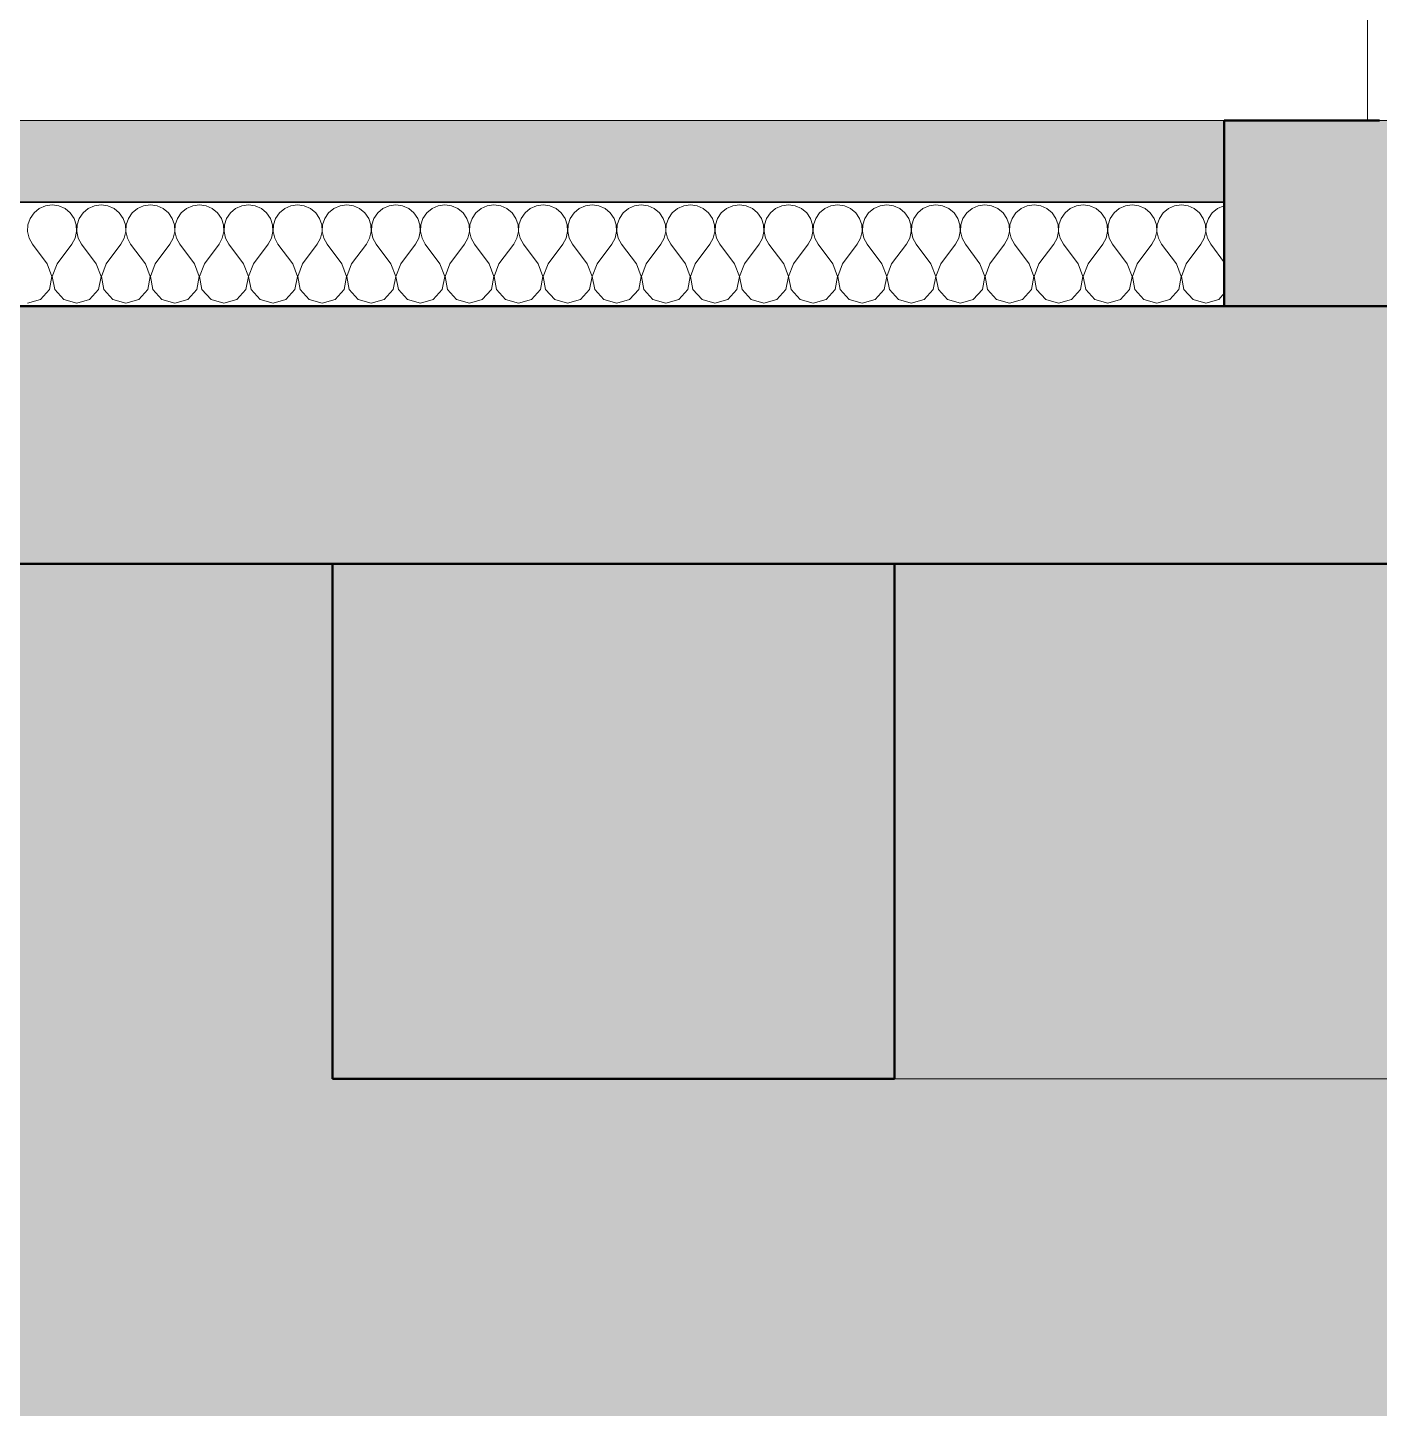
# Model space of a CAD drawing. Header units: millimetres. Extents: x -48147 to 1436659, y -488302 to 18123.
# Drawn here: x 1429179 to 1430490, y -484282 to -482943 of the extents above; entities that cross this region are included whole.
import ezdxf

# ---------------------------------------------------------------- set-up
doc = ezdxf.new("R2010")
doc.units = ezdxf.units.MM
doc.header["$MEASUREMENT"] = 0
doc.linetypes.add('Dashed', pattern=[2822.222233, 1411.111116, -1411.111116])
doc.linetypes.add('Wipeout_Contour', pattern=[1000, 0, -1000])
for name, color, linetype, lineweight, true_color in [('0_Pen_No__105', 7, 'Continuous', 15, 0xa6a6a6), ('A-230-M_FLOOR.IFC Import_Pen_No__104', 7, 'Continuous', 15, 0xa6a6a6), ('A-230-M_FLOOR.IFC Import_Pen_No__109', 7, 'Continuous', 15, 0xa6a6a6), ('A-230-M_FLOOR.IFC Import_Pen_No__24', 7, 'Continuous', 50, 0x2a2a2a), ('A-230-M_FLOOR.IFC Import_Pen_No__29', 7, 'Continuous', 50, 0x2a2a2a), ('HATCHING_Pen_No__145', 7, 'Continuous', 0, 0xa6a6a6), ('New_A-20-M_Floor_Slab_Pen_No__107', 7, 'Continuous', 15, 0xa6a6a6), ('New_A-20-M_Floor_Slab_Pen_No__109', 7, 'Continuous', 15, 0xa6a6a6), ('New_A-20-M_Floor_Slab_Pen_No__162', 7, 'Continuous', 0, 0xe47200), ('S-160-M_FOUND.IFC Import_Pen_No__104', 7, 'Continuous', 15, 0xa6a6a6), ('S-280-M_STRUCT_FRAME.IFC Import_Pen_No__30', 7, 'Continuous', 50, 0x2a2a2a), ('S-280-M_STRUCT_FRAME.IFC Import_Pen_No__47', 7, 'Continuous', 35, 0x444444)]:
    doc.layers.add(name, color=color, linetype=linetype, lineweight=lineweight, true_color=true_color)
for name, color, linetype in [('A-230-M_FLOOR.IFC Import', 7, 'Continuous'), ('New_A-20-M_Floor_Slab', 7, 'Continuous'), ('New_A-25-M_Wall_Int', 7, 'Continuous'), ('S-160-M_FOUND.IFC Import', 7, 'Continuous'), ('S-280-M_STRUCT_FRAME.IFC Import', 7, 'Continuous')]:
    doc.layers.add(name, color=color, linetype=linetype)
for name, color, linetype, lineweight in [('HATCHING_Pen_No__1', 7, 'Continuous', 13), ('New_A-20-M_Floor_Slab_Pen_No__1', 7, 'Continuous', 13), ('New_A-25-M_Wall_Int_Pen_No__87', 8, 'Continuous', 20), ('S-160-M_FOUND.IFC Import_Pen_No__1', 7, 'Continuous', 13), ('S-280-M_STRUCT_FRAME.IFC Import_Pen_No__90', 8, 'Continuous', 20)]:
    doc.layers.add(name, color=color, linetype=linetype, lineweight=lineweight)
pattern_1 = [(0, (1424163.9, -483032.8), (0, 389.711), [24.375, -200.625]), (0, (1424276.4, -482837.94), (0, 389.711), [24.375, -200.625]), (60, (1424163.9, -483032.8), (-337.5, 194.856), [24.375, -200.625]), (60, (1424388.9, -483032.8), (-337.5, 194.856), [24.375, -200.625]), (120, (1424188.27, -483032.8), (337.5, 194.856), [24.375, -200.625]), (120, (1424413.27, -483032.8), (337.5, 194.856), [24.375, -200.625]), (0, (1424163.9, -482995.3), (0, 75), [0, -75, 0, -112.5]), (45, (1424201.4, -482995.3), (-53.033, 53.033), [0, -56.25, 0, -93.75])]

# ---------------------------------------------------------------- blocks, each defined once
blk = doc.blocks.new('Section Elem_260_2', base_point=(1424163.9, -483032.8))
at = {"color": 254, "linetype": 'Wipeout_Contour', "lineweight": 0, "ltscale": 9047186.753678693}
blk.add_wipeout([(1428135.4, -480032.8), (1428135.4, -480574.8), (1428434.6, -480574.8), (1428434.6, -483032.8), (1430478.5, -483032.8), (1430478.5, -480032.8)], dxfattribs=at).dxf.layer = 'New_A-25-M_Wall_Int'
at = {"color": 254, "linetype": 'Wipeout_Contour', "lineweight": 0, "ltscale": 12074920.29190825}
blk.add_wipeout([(1430490.2, -480032.8), (1430478.5, -480032.8), (1430478.5, -483032.8), (1430490.2, -483032.8), (1430490.2, -482982.8), (1430508.5, -482982.8), (1430508.5, -480082.8), (1430490.2, -480082.8)], dxfattribs=at).dxf.layer = 'New_A-25-M_Wall_Int'
at = {"layer": 'New_A-25-M_Wall_Int_Pen_No__87', "linetype": 'Continuous'}
blk.add_line((1430478.5, -480032.8), (1430478.5, -483032.8), dxfattribs=at)
blk = doc.blocks.new('*X349', base_point=(1424163.9, -483032.8))
at = {"layer": 'New_A-20-M_Floor_Slab_Pen_No__107', "linetype": 'Continuous'}
for p, q in [((1429196.3, -483115.6), (1429190.3, -483118.2)), ((1429202.8, -483114.7), (1429196.3, -483115.6)), ((1429209.3, -483115.6), (1429202.8, -483114.7)), ((1429215.4, -483118.2), (1429209.3, -483115.6)), ((1429244, -483115.6), (1429237.9, -483118.2)), ((1429250.5, -483114.7), (1429244, -483115.6)), ((1429257, -483115.6), (1429250.5, -483114.7)), ((1429263, -483118.2), (1429257, -483115.6)), ((1429291.6, -483115.6), (1429285.6, -483118.2)), ((1429298.1, -483114.7), (1429291.6, -483115.6)), ((1429304.6, -483115.6), (1429298.1, -483114.7)), ((1429310.6, -483118.2), (1429304.6, -483115.6)), ((1429339.2, -483115.6), (1429333.2, -483118.2)), ((1429345.7, -483114.7), (1429339.2, -483115.6)), ((1429352.2, -483115.6), (1429345.7, -483114.7)), ((1429358.2, -483118.2), (1429352.2, -483115.6)), ((1429386.8, -483115.6), (1429380.8, -483118.2)), ((1429393.3, -483114.7), (1429386.8, -483115.6)), ((1429399.8, -483115.6), (1429393.3, -483114.7)), ((1429405.8, -483118.2), (1429399.8, -483115.6)), ((1429434.4, -483115.6), (1429428.4, -483118.2)), ((1429440.9, -483114.7), (1429434.4, -483115.6)), ((1429447.4, -483115.6), (1429440.9, -483114.7)), ((1429453.5, -483118.2), (1429447.4, -483115.6)), ((1429482.1, -483115.6), (1429476, -483118.2)), ((1429488.6, -483114.7), (1429482.1, -483115.6)), ((1429495.1, -483115.6), (1429488.6, -483114.7)), ((1429501.1, -483118.2), (1429495.1, -483115.6)), ((1429529.7, -483115.6), (1429523.7, -483118.2)), ((1429536.2, -483114.7), (1429529.7, -483115.6)), ((1429542.7, -483115.6), (1429536.2, -483114.7)), ((1429548.7, -483118.2), (1429542.7, -483115.6)), ((1429577.3, -483115.6), (1429571.3, -483118.2)), ((1429583.8, -483114.7), (1429577.3, -483115.6)), ((1429590.3, -483115.6), (1429583.8, -483114.7)), ((1429596.3, -483118.2), (1429590.3, -483115.6)), ((1429624.9, -483115.6), (1429618.9, -483118.2)), ((1429631.4, -483114.7), (1429624.9, -483115.6)), ((1429637.9, -483115.6), (1429631.4, -483114.7)), ((1429643.9, -483118.2), (1429637.9, -483115.6)), ((1429672.5, -483115.6), (1429666.5, -483118.2)), ((1429679, -483114.7), (1429672.5, -483115.6)), ((1429685.5, -483115.6), (1429679, -483114.7)), ((1429691.6, -483118.2), (1429685.5, -483115.6)), ((1429720.1, -483115.6), (1429714.1, -483118.2)), ((1429726.7, -483114.7), (1429720.1, -483115.6)), ((1429733.2, -483115.6), (1429726.7, -483114.7)), ((1429739.2, -483118.2), (1429733.2, -483115.6)), ((1429767.8, -483115.6), (1429761.8, -483118.2)), ((1429774.3, -483114.7), (1429767.8, -483115.6)), ((1429780.8, -483115.6), (1429774.3, -483114.7)), ((1429786.8, -483118.2), (1429780.8, -483115.6)), ((1429815.4, -483115.6), (1429809.4, -483118.2)), ((1429821.9, -483114.7), (1429815.4, -483115.6)), ((1429828.4, -483115.6), (1429821.9, -483114.7)), ((1429834.4, -483118.2), (1429828.4, -483115.6)), ((1429863, -483115.6), (1429857, -483118.2)), ((1429869.5, -483114.7), (1429863, -483115.6)), ((1429876, -483115.6), (1429869.5, -483114.7)), ((1429882, -483118.2), (1429876, -483115.6)), ((1429910.6, -483115.6), (1429904.6, -483118.2)), ((1429917.1, -483114.7), (1429910.6, -483115.6)), ((1429923.6, -483115.6), (1429917.1, -483114.7)), ((1429929.6, -483118.2), (1429923.6, -483115.6)), ((1429958.2, -483115.6), (1429952.2, -483118.2)), ((1429964.7, -483114.7), (1429958.2, -483115.6)), ((1429971.3, -483115.6), (1429964.7, -483114.7)), ((1429977.3, -483118.2), (1429971.3, -483115.6)), ((1430005.9, -483115.6), (1429999.8, -483118.2)), ((1430012.4, -483114.7), (1430005.9, -483115.6)), ((1430018.9, -483115.6), (1430012.4, -483114.7)), ((1430024.9, -483118.2), (1430018.9, -483115.6)), ((1430053.5, -483115.6), (1430047.5, -483118.2)), ((1430060, -483114.7), (1430053.5, -483115.6)), ((1430066.5, -483115.6), (1430060, -483114.7)), ((1430072.5, -483118.2), (1430066.5, -483115.6)), ((1430101.1, -483115.6), (1430095.1, -483118.2)), ((1430107.6, -483114.7), (1430101.1, -483115.6)), ((1430114.1, -483115.6), (1430107.6, -483114.7)), ((1430120.1, -483118.2), (1430114.1, -483115.6)), ((1430148.7, -483115.6), (1430142.7, -483118.2)), ((1430155.2, -483114.7), (1430148.7, -483115.6)), ((1430161.7, -483115.6), (1430155.2, -483114.7)), ((1430167.7, -483118.2), (1430161.7, -483115.6)), ((1430196.3, -483115.6), (1430190.3, -483118.2)), ((1430202.8, -483114.7), (1430196.3, -483115.6)), ((1430209.3, -483115.6), (1430202.8, -483114.7)), ((1430215.4, -483118.2), (1430209.3, -483115.6)), ((1430244, -483115.6), (1430237.9, -483118.2)), ((1430250.5, -483114.7), (1430244, -483115.6)), ((1430257, -483115.6), (1430250.5, -483114.7)), ((1430263, -483118.2), (1430257, -483115.6)), ((1430291.6, -483115.6), (1430285.6, -483118.2)), ((1430298.1, -483114.7), (1430291.6, -483115.6)), ((1430304.6, -483115.6), (1430298.1, -483114.7)), ((1430310.6, -483118.2), (1430304.6, -483115.6)), ((1430339.2, -483115.6), (1430333.2, -483118.2)), ((1430340.1, -483115.5), (1430339.2, -483115.6)), ((1429181.5, -483127.8), (1429179.4, -483134.1)), ((1429185.3, -483122.4), (1429181.5, -483127.8)), ((1429190.3, -483118.2), (1429185.3, -483122.4)), ((1429220.4, -483122.4), (1429215.4, -483118.2)), ((1429224.1, -483127.8), (1429220.4, -483122.4)), ((1429226.2, -483134.1), (1429224.1, -483127.8)), ((1429229.2, -483127.8), (1429227.1, -483134.1)), ((1429232.9, -483122.4), (1429229.2, -483127.8)), ((1429237.9, -483118.2), (1429232.9, -483122.4)), ((1429268, -483122.4), (1429263, -483118.2)), ((1429271.8, -483127.8), (1429268, -483122.4)), ((1429273.9, -483134.1), (1429271.8, -483127.8)), ((1429276.8, -483127.8), (1429274.7, -483134.1)), ((1429280.5, -483122.4), (1429276.8, -483127.8)), ((1429285.6, -483118.2), (1429280.5, -483122.4)), ((1429315.7, -483122.4), (1429310.6, -483118.2)), ((1429319.4, -483127.8), (1429315.7, -483122.4)), ((1429321.5, -483134.1), (1429319.4, -483127.8)), ((1429324.4, -483127.8), (1429322.3, -483134.1)), ((1429328.1, -483122.4), (1429324.4, -483127.8)), ((1429333.2, -483118.2), (1429328.1, -483122.4)), ((1429363.3, -483122.4), (1429358.2, -483118.2)), ((1429367, -483127.8), (1429363.3, -483122.4)), ((1429369.1, -483134.1), (1429367, -483127.8)), ((1429372, -483127.8), (1429369.9, -483134.1)), ((1429375.7, -483122.4), (1429372, -483127.8)), ((1429380.8, -483118.2), (1429375.7, -483122.4)), ((1429410.9, -483122.4), (1429405.8, -483118.2)), ((1429414.6, -483127.8), (1429410.9, -483122.4)), ((1429416.7, -483134.1), (1429414.6, -483127.8)), ((1429419.6, -483127.8), (1429417.5, -483134.1)), ((1429423.4, -483122.4), (1429419.6, -483127.8)), ((1429428.4, -483118.2), (1429423.4, -483122.4)), ((1429458.5, -483122.4), (1429453.5, -483118.2)), ((1429462.2, -483127.8), (1429458.5, -483122.4)), ((1429464.3, -483134.1), (1429462.2, -483127.8)), ((1429467.3, -483127.8), (1429465.2, -483134.1)), ((1429471, -483122.4), (1429467.3, -483127.8)), ((1429476, -483118.2), (1429471, -483122.4)), ((1429506.1, -483122.4), (1429501.1, -483118.2)), ((1429509.9, -483127.8), (1429506.1, -483122.4)), ((1429512, -483134.1), (1429509.9, -483127.8)), ((1429514.9, -483127.8), (1429512.8, -483134.1)), ((1429518.6, -483122.4), (1429514.9, -483127.8)), ((1429523.7, -483118.2), (1429518.6, -483122.4)), ((1429553.8, -483122.4), (1429548.7, -483118.2)), ((1429557.5, -483127.8), (1429553.8, -483122.4)), ((1429559.6, -483134.1), (1429557.5, -483127.8)), ((1429562.5, -483127.8), (1429560.4, -483134.1)), ((1429566.2, -483122.4), (1429562.5, -483127.8)), ((1429571.3, -483118.2), (1429566.2, -483122.4)), ((1429601.4, -483122.4), (1429596.3, -483118.2)), ((1429605.1, -483127.8), (1429601.4, -483122.4)), ((1429607.2, -483134.1), (1429605.1, -483127.8)), ((1429610.1, -483127.8), (1429608, -483134.1)), ((1429613.8, -483122.4), (1429610.1, -483127.8)), ((1429618.9, -483118.2), (1429613.8, -483122.4)), ((1429649, -483122.4), (1429643.9, -483118.2)), ((1429652.7, -483127.8), (1429649, -483122.4)), ((1429654.8, -483134.1), (1429652.7, -483127.8)), ((1429657.7, -483127.8), (1429655.6, -483134.1)), ((1429661.5, -483122.4), (1429657.7, -483127.8)), ((1429666.5, -483118.2), (1429661.5, -483122.4)), ((1429696.6, -483122.4), (1429691.6, -483118.2)), ((1429700.3, -483127.8), (1429696.6, -483122.4)), ((1429702.4, -483134.1), (1429700.3, -483127.8)), ((1429705.4, -483127.8), (1429703.3, -483134.1)), ((1429709.1, -483122.4), (1429705.4, -483127.8)), ((1429714.1, -483118.2), (1429709.1, -483122.4)), ((1429744.2, -483122.4), (1429739.2, -483118.2)), ((1429747.9, -483127.8), (1429744.2, -483122.4)), ((1429750, -483134.1), (1429747.9, -483127.8)), ((1429753, -483127.8), (1429750.9, -483134.1)), ((1429756.7, -483122.4), (1429753, -483127.8)), ((1429761.8, -483118.2), (1429756.7, -483122.4)), ((1429791.8, -483122.4), (1429786.8, -483118.2)), ((1429795.6, -483127.8), (1429791.8, -483122.4)), ((1429797.7, -483134.1), (1429795.6, -483127.8)), ((1429800.6, -483127.8), (1429798.5, -483134.1)), ((1429804.3, -483122.4), (1429800.6, -483127.8)), ((1429809.4, -483118.2), (1429804.3, -483122.4)), ((1429839.5, -483122.4), (1429834.4, -483118.2)), ((1429843.2, -483127.8), (1429839.5, -483122.4)), ((1429845.3, -483134.1), (1429843.2, -483127.8)), ((1429848.2, -483127.8), (1429846.1, -483134.1)), ((1429851.9, -483122.4), (1429848.2, -483127.8)), ((1429857, -483118.2), (1429851.9, -483122.4)), ((1429887.1, -483122.4), (1429882, -483118.2)), ((1429890.8, -483127.8), (1429887.1, -483122.4)), ((1429892.9, -483134.1), (1429890.8, -483127.8)), ((1429895.8, -483127.8), (1429893.7, -483134.1)), ((1429899.6, -483122.4), (1429895.8, -483127.8)), ((1429904.6, -483118.2), (1429899.6, -483122.4)), ((1429934.7, -483122.4), (1429929.6, -483118.2)), ((1429938.4, -483127.8), (1429934.7, -483122.4)), ((1429940.5, -483134.1), (1429938.4, -483127.8)), ((1429943.5, -483127.8), (1429941.4, -483134.1)), ((1429947.2, -483122.4), (1429943.5, -483127.8)), ((1429952.2, -483118.2), (1429947.2, -483122.4)), ((1429982.3, -483122.4), (1429977.3, -483118.2)), ((1429986, -483127.8), (1429982.3, -483122.4)), ((1429988.1, -483134.1), (1429986, -483127.8)), ((1429991.1, -483127.8), (1429989, -483134.1)), ((1429994.8, -483122.4), (1429991.1, -483127.8)), ((1429999.8, -483118.2), (1429994.8, -483122.4)), ((1430029.9, -483122.4), (1430024.9, -483118.2)), ((1430033.7, -483127.8), (1430029.9, -483122.4)), ((1430035.8, -483134.1), (1430033.7, -483127.8)), ((1430038.7, -483127.8), (1430036.6, -483134.1)), ((1430042.4, -483122.4), (1430038.7, -483127.8)), ((1430047.5, -483118.2), (1430042.4, -483122.4)), ((1430077.6, -483122.4), (1430072.5, -483118.2)), ((1430081.3, -483127.8), (1430077.6, -483122.4)), ((1430083.4, -483134.1), (1430081.3, -483127.8)), ((1430086.3, -483127.8), (1430084.2, -483134.1)), ((1430090, -483122.4), (1430086.3, -483127.8)), ((1430095.1, -483118.2), (1430090, -483122.4)), ((1430125.2, -483122.4), (1430120.1, -483118.2)), ((1430128.9, -483127.8), (1430125.2, -483122.4)), ((1430131, -483134.1), (1430128.9, -483127.8)), ((1430133.9, -483127.8), (1430131.8, -483134.1)), ((1430137.6, -483122.4), (1430133.9, -483127.8)), ((1430142.7, -483118.2), (1430137.6, -483122.4)), ((1430172.8, -483122.4), (1430167.7, -483118.2)), ((1430176.5, -483127.8), (1430172.8, -483122.4)), ((1430178.6, -483134.1), (1430176.5, -483127.8)), ((1430181.5, -483127.8), (1430179.4, -483134.1)), ((1430185.3, -483122.4), (1430181.5, -483127.8)), ((1430190.3, -483118.2), (1430185.3, -483122.4)), ((1430220.4, -483122.4), (1430215.4, -483118.2)), ((1430224.1, -483127.8), (1430220.4, -483122.4)), ((1430226.2, -483134.1), (1430224.1, -483127.8)), ((1430229.2, -483127.8), (1430227.1, -483134.1)), ((1430232.9, -483122.4), (1430229.2, -483127.8)), ((1430237.9, -483118.2), (1430232.9, -483122.4)), ((1430268, -483122.4), (1430263, -483118.2)), ((1430271.8, -483127.8), (1430268, -483122.4)), ((1430273.9, -483134.1), (1430271.8, -483127.8)), ((1430276.8, -483127.8), (1430274.7, -483134.1)), ((1430280.5, -483122.4), (1430276.8, -483127.8)), ((1430285.6, -483118.2), (1430280.5, -483122.4)), ((1430315.7, -483122.4), (1430310.6, -483118.2)), ((1430319.4, -483127.8), (1430315.7, -483122.4)), ((1430321.5, -483134.1), (1430319.4, -483127.8)), ((1430324.4, -483127.8), (1430322.3, -483134.1)), ((1430328.1, -483122.4), (1430324.4, -483127.8)), ((1430333.2, -483118.2), (1430328.1, -483122.4)), ((1429179.4, -483134.1), (1429179.1, -483140.6)), ((1429179.1, -483140.6), (1429180.6, -483147)), ((1429225.1, -483147), (1429226.6, -483140.6)), ((1429226.6, -483140.6), (1429226.2, -483134.1)), ((1429227.1, -483134.1), (1429226.7, -483140.6)), ((1429226.7, -483140.6), (1429228.2, -483147)), ((1429272.7, -483147), (1429274.2, -483140.6)), ((1429274.2, -483140.6), (1429273.9, -483134.1)), ((1429274.7, -483134.1), (1429274.4, -483140.6)), ((1429274.4, -483140.6), (1429275.9, -483147)), ((1429320.3, -483147), (1429321.8, -483140.6)), ((1429321.8, -483140.6), (1429321.5, -483134.1)), ((1429322.3, -483134.1), (1429322, -483140.6)), ((1429322, -483140.6), (1429323.5, -483147)), ((1429367.9, -483147), (1429369.4, -483140.6)), ((1429369.4, -483140.6), (1429369.1, -483134.1)), ((1429369.9, -483134.1), (1429369.6, -483140.6)), ((1429369.6, -483140.6), (1429371.1, -483147)), ((1429415.5, -483147), (1429417, -483140.6)), ((1429417, -483140.6), (1429416.7, -483134.1)), ((1429417.5, -483134.1), (1429417.2, -483140.6)), ((1429417.2, -483140.6), (1429418.7, -483147)), ((1429463.2, -483147), (1429464.7, -483140.6)), ((1429464.7, -483140.6), (1429464.3, -483134.1)), ((1429465.2, -483134.1), (1429464.8, -483140.6)), ((1429464.8, -483140.6), (1429466.3, -483147)), ((1429510.8, -483147), (1429512.3, -483140.6)), ((1429512.3, -483140.6), (1429512, -483134.1)), ((1429512.8, -483134.1), (1429512.5, -483140.6)), ((1429512.5, -483140.6), (1429514, -483147)), ((1429558.4, -483147), (1429559.9, -483140.6)), ((1429559.9, -483140.6), (1429559.6, -483134.1)), ((1429560.4, -483134.1), (1429560.1, -483140.6)), ((1429560.1, -483140.6), (1429561.6, -483147)), ((1429606, -483147), (1429607.5, -483140.6)), ((1429607.5, -483140.6), (1429607.2, -483134.1)), ((1429608, -483134.1), (1429607.7, -483140.6)), ((1429607.7, -483140.6), (1429609.2, -483147)), ((1429653.6, -483147), (1429655.1, -483140.6)), ((1429655.1, -483140.6), (1429654.8, -483134.1)), ((1429655.6, -483134.1), (1429655.3, -483140.6)), ((1429655.3, -483140.6), (1429656.8, -483147)), ((1429701.3, -483147), (1429702.7, -483140.6)), ((1429702.7, -483140.6), (1429702.4, -483134.1)), ((1429703.3, -483134.1), (1429702.9, -483140.6)), ((1429702.9, -483140.6), (1429704.4, -483147)), ((1429748.9, -483147), (1429750.4, -483140.6)), ((1429750.4, -483140.6), (1429750, -483134.1)), ((1429750.9, -483134.1), (1429750.6, -483140.6)), ((1429750.6, -483140.6), (1429752, -483147)), ((1429796.5, -483147), (1429798, -483140.6)), ((1429798, -483140.6), (1429797.7, -483134.1)), ((1429798.5, -483134.1), (1429798.2, -483140.6)), ((1429798.2, -483140.6), (1429799.7, -483147)), ((1429844.1, -483147), (1429845.6, -483140.6)), ((1429845.6, -483140.6), (1429845.3, -483134.1)), ((1429846.1, -483134.1), (1429845.8, -483140.6)), ((1429845.8, -483140.6), (1429847.3, -483147)), ((1429891.7, -483147), (1429893.2, -483140.6)), ((1429893.2, -483140.6), (1429892.9, -483134.1)), ((1429893.7, -483134.1), (1429893.4, -483140.6)), ((1429893.4, -483140.6), (1429894.9, -483147)), ((1429939.4, -483147), (1429940.8, -483140.6)), ((1429940.8, -483140.6), (1429940.5, -483134.1)), ((1429941.4, -483134.1), (1429941, -483140.6)), ((1429941, -483140.6), (1429942.5, -483147)), ((1429987, -483147), (1429988.5, -483140.6)), ((1429988.5, -483140.6), (1429988.1, -483134.1)), ((1429989, -483134.1), (1429988.7, -483140.6)), ((1429988.7, -483140.6), (1429990.1, -483147)), ((1430034.6, -483147), (1430036.1, -483140.6)), ((1430036.1, -483140.6), (1430035.8, -483134.1)), ((1430036.6, -483134.1), (1430036.3, -483140.6)), ((1430036.3, -483140.6), (1430037.8, -483147)), ((1430082.2, -483147), (1430083.7, -483140.6)), ((1430083.7, -483140.6), (1430083.4, -483134.1)), ((1430084.2, -483134.1), (1430083.9, -483140.6)), ((1430083.9, -483140.6), (1430085.4, -483147)), ((1430129.8, -483147), (1430131.3, -483140.6)), ((1430131.3, -483140.6), (1430131, -483134.1)), ((1430131.8, -483134.1), (1430131.5, -483140.6)), ((1430131.5, -483140.6), (1430133, -483147)), ((1430177.5, -483147), (1430178.9, -483140.6)), ((1430178.9, -483140.6), (1430178.6, -483134.1)), ((1430179.4, -483134.1), (1430179.1, -483140.6)), ((1430179.1, -483140.6), (1430180.6, -483147)), ((1430225.1, -483147), (1430226.6, -483140.6)), ((1430226.6, -483140.6), (1430226.2, -483134.1)), ((1430227.1, -483134.1), (1430226.7, -483140.6)), ((1430226.7, -483140.6), (1430228.2, -483147)), ((1430272.7, -483147), (1430274.2, -483140.6)), ((1430274.2, -483140.6), (1430273.9, -483134.1)), ((1430274.7, -483134.1), (1430274.4, -483140.6)), ((1430274.4, -483140.6), (1430275.9, -483147)), ((1430320.3, -483147), (1430321.8, -483140.6)), ((1430321.8, -483140.6), (1430321.5, -483134.1)), ((1430322.3, -483134.1), (1430322, -483140.6)), ((1430322, -483140.6), (1430323.5, -483147)), ((1429180.6, -483147), (1429183.8, -483152.8)), ((1429198.1, -483171.8), (1429183.8, -483152.8)), ((1429207.6, -483171.8), (1429221.9, -483152.8)), ((1429221.9, -483152.8), (1429225.1, -483147)), ((1429228.2, -483147), (1429231.4, -483152.8)), ((1429245.7, -483171.8), (1429231.4, -483152.8)), ((1429255.2, -483171.8), (1429269.5, -483152.8)), ((1429269.5, -483152.8), (1429272.7, -483147)), ((1429275.9, -483147), (1429279, -483152.8)), ((1429293.3, -483171.8), (1429279, -483152.8)), ((1429302.8, -483171.8), (1429317.1, -483152.8)), ((1429317.1, -483152.8), (1429320.3, -483147)), ((1429323.5, -483147), (1429326.7, -483152.8)), ((1429340.9, -483171.8), (1429326.7, -483152.8)), ((1429350.5, -483171.8), (1429364.7, -483152.8)), ((1429364.7, -483152.8), (1429367.9, -483147)), ((1429371.1, -483147), (1429374.3, -483152.8)), ((1429388.6, -483171.8), (1429374.3, -483152.8)), ((1429398.1, -483171.8), (1429412.4, -483152.8)), ((1429412.4, -483152.8), (1429415.5, -483147)), ((1429418.7, -483147), (1429421.9, -483152.8)), ((1429436.2, -483171.8), (1429421.9, -483152.8)), ((1429445.7, -483171.8), (1429460, -483152.8)), ((1429460, -483152.8), (1429463.2, -483147)), ((1429466.3, -483147), (1429469.5, -483152.8)), ((1429483.8, -483171.8), (1429469.5, -483152.8)), ((1429493.3, -483171.8), (1429507.6, -483152.8)), ((1429507.6, -483152.8), (1429510.8, -483147)), ((1429514, -483147), (1429517.1, -483152.8)), ((1429531.4, -483171.8), (1429517.1, -483152.8)), ((1429540.9, -483171.8), (1429555.2, -483152.8)), ((1429555.2, -483152.8), (1429558.4, -483147)), ((1429561.6, -483147), (1429564.7, -483152.8)), ((1429579, -483171.8), (1429564.7, -483152.8)), ((1429588.6, -483171.8), (1429602.8, -483152.8)), ((1429602.8, -483152.8), (1429606, -483147)), ((1429609.2, -483147), (1429612.4, -483152.8)), ((1429626.7, -483171.8), (1429612.4, -483152.8)), ((1429636.2, -483171.8), (1429650.5, -483152.8)), ((1429650.5, -483152.8), (1429653.6, -483147)), ((1429656.8, -483147), (1429660, -483152.8)), ((1429674.3, -483171.8), (1429660, -483152.8)), ((1429683.8, -483171.8), (1429698.1, -483152.8)), ((1429698.1, -483152.8), (1429701.3, -483147)), ((1429704.4, -483147), (1429707.6, -483152.8)), ((1429721.9, -483171.8), (1429707.6, -483152.8)), ((1429731.4, -483171.8), (1429745.7, -483152.8)), ((1429745.7, -483152.8), (1429748.9, -483147)), ((1429752, -483147), (1429755.2, -483152.8)), ((1429769.5, -483171.8), (1429755.2, -483152.8)), ((1429779, -483171.8), (1429793.3, -483152.8)), ((1429793.3, -483152.8), (1429796.5, -483147)), ((1429799.7, -483147), (1429802.8, -483152.8)), ((1429817.1, -483171.8), (1429802.8, -483152.8)), ((1429826.7, -483171.8), (1429840.9, -483152.8)), ((1429840.9, -483152.8), (1429844.1, -483147)), ((1429847.3, -483147), (1429850.5, -483152.8)), ((1429864.7, -483171.8), (1429850.5, -483152.8)), ((1429874.3, -483171.8), (1429888.6, -483152.8)), ((1429888.6, -483152.8), (1429891.7, -483147)), ((1429894.9, -483147), (1429898.1, -483152.8)), ((1429912.4, -483171.8), (1429898.1, -483152.8)), ((1429921.9, -483171.8), (1429936.2, -483152.8)), ((1429936.2, -483152.8), (1429939.4, -483147)), ((1429942.5, -483147), (1429945.7, -483152.8)), ((1429960, -483171.8), (1429945.7, -483152.8)), ((1429969.5, -483171.8), (1429983.8, -483152.8)), ((1429983.8, -483152.8), (1429987, -483147)), ((1429990.1, -483147), (1429993.3, -483152.8)), ((1430007.6, -483171.8), (1429993.3, -483152.8)), ((1430017.1, -483171.8), (1430031.4, -483152.8)), ((1430031.4, -483152.8), (1430034.6, -483147)), ((1430037.8, -483147), (1430040.9, -483152.8)), ((1430055.2, -483171.8), (1430040.9, -483152.8)), ((1430064.7, -483171.8), (1430079, -483152.8)), ((1430079, -483152.8), (1430082.2, -483147)), ((1430085.4, -483147), (1430088.6, -483152.8)), ((1430102.8, -483171.8), (1430088.6, -483152.8)), ((1430112.4, -483171.8), (1430126.7, -483152.8)), ((1430126.7, -483152.8), (1430129.8, -483147)), ((1430133, -483147), (1430136.2, -483152.8)), ((1430150.5, -483171.8), (1430136.2, -483152.8)), ((1430160, -483171.8), (1430174.3, -483152.8)), ((1430174.3, -483152.8), (1430177.5, -483147)), ((1430180.6, -483147), (1430183.8, -483152.8)), ((1430198.1, -483171.8), (1430183.8, -483152.8)), ((1430207.6, -483171.8), (1430221.9, -483152.8)), ((1430221.9, -483152.8), (1430225.1, -483147)), ((1430228.2, -483147), (1430231.4, -483152.8)), ((1430245.7, -483171.8), (1430231.4, -483152.8)), ((1430255.2, -483171.8), (1430269.5, -483152.8)), ((1430269.5, -483152.8), (1430272.7, -483147)), ((1430275.9, -483147), (1430279, -483152.8)), ((1430293.3, -483171.8), (1430279, -483152.8)), ((1430302.8, -483171.8), (1430317.1, -483152.8)), ((1430317.1, -483152.8), (1430320.3, -483147)), ((1430323.5, -483147), (1430326.7, -483152.8)), ((1430340.1, -483170.7), (1430326.7, -483152.8)), ((1429202.7, -483184), (1429198.1, -483171.8)), ((1429207.6, -483171.8), (1429202.9, -483184)), ((1429250.4, -483184), (1429245.7, -483171.8)), ((1429255.2, -483171.8), (1429250.6, -483184)), ((1429298, -483184), (1429293.3, -483171.8)), ((1429302.8, -483171.8), (1429298.2, -483184)), ((1429345.6, -483184), (1429340.9, -483171.8)), ((1429350.5, -483171.8), (1429345.8, -483184)), ((1429393.2, -483184), (1429388.6, -483171.8)), ((1429398.1, -483171.8), (1429393.4, -483184)), ((1429440.8, -483184), (1429436.2, -483171.8)), ((1429445.7, -483171.8), (1429441, -483184)), ((1429488.5, -483184), (1429483.8, -483171.8)), ((1429493.3, -483171.8), (1429488.7, -483184)), ((1429536.1, -483184), (1429531.4, -483171.8)), ((1429540.9, -483171.8), (1429536.3, -483184)), ((1429583.7, -483184), (1429579, -483171.8)), ((1429588.6, -483171.8), (1429583.9, -483184)), ((1429631.3, -483184), (1429626.7, -483171.8)), ((1429636.2, -483171.8), (1429631.5, -483184)), ((1429678.9, -483184), (1429674.3, -483171.8)), ((1429683.8, -483171.8), (1429679.1, -483184)), ((1429726.6, -483184), (1429721.9, -483171.8)), ((1429731.4, -483171.8), (1429726.7, -483184)), ((1429774.2, -483184), (1429769.5, -483171.8)), ((1429779, -483171.8), (1429774.4, -483184)), ((1429821.8, -483184), (1429817.1, -483171.8)), ((1429826.7, -483171.8), (1429822, -483184)), ((1429869.4, -483184), (1429864.7, -483171.8)), ((1429874.3, -483171.8), (1429869.6, -483184)), ((1429917, -483184), (1429912.4, -483171.8)), ((1429921.9, -483171.8), (1429917.2, -483184)), ((1429964.7, -483184), (1429960, -483171.8)), ((1429969.5, -483171.8), (1429964.8, -483184)), ((1430012.3, -483184), (1430007.6, -483171.8)), ((1430017.1, -483171.8), (1430012.5, -483184)), ((1430059.9, -483184), (1430055.2, -483171.8)), ((1430064.7, -483171.8), (1430060.1, -483184)), ((1430107.5, -483184), (1430102.8, -483171.8)), ((1430112.4, -483171.8), (1430107.7, -483184)), ((1430155.1, -483184), (1430150.5, -483171.8)), ((1430160, -483171.8), (1430155.3, -483184)), ((1430202.7, -483184), (1430198.1, -483171.8)), ((1430207.6, -483171.8), (1430202.9, -483184)), ((1430250.4, -483184), (1430245.7, -483171.8)), ((1430255.2, -483171.8), (1430250.6, -483184)), ((1430298, -483184), (1430293.3, -483171.8)), ((1430302.8, -483171.8), (1430298.2, -483184)), ((1429200.3, -483196.8), (1429202.7, -483184)), ((1429202.9, -483184), (1429205.4, -483196.8)), ((1429247.9, -483196.8), (1429250.4, -483184)), ((1429250.6, -483184), (1429253, -483196.8)), ((1429295.6, -483196.8), (1429298, -483184)), ((1429298.2, -483184), (1429300.6, -483196.8)), ((1429343.2, -483196.8), (1429345.6, -483184)), ((1429345.8, -483184), (1429348.2, -483196.8)), ((1429390.8, -483196.8), (1429393.2, -483184)), ((1429393.4, -483184), (1429395.8, -483196.8)), ((1429438.4, -483196.8), (1429440.8, -483184)), ((1429441, -483184), (1429443.5, -483196.8)), ((1429486, -483196.8), (1429488.5, -483184)), ((1429488.7, -483184), (1429491.1, -483196.8)), ((1429533.7, -483196.8), (1429536.1, -483184)), ((1429536.3, -483184), (1429538.7, -483196.8)), ((1429581.3, -483196.8), (1429583.7, -483184)), ((1429583.9, -483184), (1429586.3, -483196.8)), ((1429628.9, -483196.8), (1429631.3, -483184)), ((1429631.5, -483184), (1429633.9, -483196.8)), ((1429676.5, -483196.8), (1429678.9, -483184)), ((1429679.1, -483184), (1429681.5, -483196.8)), ((1429724.1, -483196.8), (1429726.6, -483184)), ((1429726.7, -483184), (1429729.2, -483196.8)), ((1429771.8, -483196.8), (1429774.2, -483184)), ((1429774.4, -483184), (1429776.8, -483196.8)), ((1429819.4, -483196.8), (1429821.8, -483184)), ((1429822, -483184), (1429824.4, -483196.8)), ((1429867, -483196.8), (1429869.4, -483184)), ((1429869.6, -483184), (1429872, -483196.8)), ((1429914.6, -483196.8), (1429917, -483184)), ((1429917.2, -483184), (1429919.6, -483196.8)), ((1429962.2, -483196.8), (1429964.7, -483184)), ((1429964.8, -483184), (1429967.3, -483196.8)), ((1430009.9, -483196.8), (1430012.3, -483184)), ((1430012.5, -483184), (1430014.9, -483196.8)), ((1430057.5, -483196.8), (1430059.9, -483184)), ((1430060.1, -483184), (1430062.5, -483196.8)), ((1430105.1, -483196.8), (1430107.5, -483184)), ((1430107.7, -483184), (1430110.1, -483196.8)), ((1430152.7, -483196.8), (1430155.1, -483184)), ((1430155.3, -483184), (1430157.7, -483196.8)), ((1430200.3, -483196.8), (1430202.7, -483184)), ((1430202.9, -483184), (1430205.4, -483196.8)), ((1430247.9, -483196.8), (1430250.4, -483184)), ((1430250.6, -483184), (1430253, -483196.8)), ((1430295.6, -483196.8), (1430298, -483184)), ((1430298.2, -483184), (1430300.6, -483196.8)), ((1429179, -483209.9), (1429191.6, -483206.4)), ((1429191.6, -483206.4), (1429200.3, -483196.8)), ((1429205.4, -483196.8), (1429214.1, -483206.4)), ((1429214.1, -483206.4), (1429226.7, -483209.9)), ((1429226.7, -483209.9), (1429239.2, -483206.4)), ((1429239.2, -483206.4), (1429247.9, -483196.8)), ((1429253, -483196.8), (1429261.8, -483206.4)), ((1429261.8, -483206.4), (1429274.3, -483209.9)), ((1429274.3, -483209.9), (1429286.8, -483206.4)), ((1429286.8, -483206.4), (1429295.6, -483196.8)), ((1429300.6, -483196.8), (1429309.4, -483206.4)), ((1429309.4, -483206.4), (1429321.9, -483209.9)), ((1429321.9, -483209.9), (1429334.4, -483206.4)), ((1429334.4, -483206.4), (1429343.2, -483196.8)), ((1429348.2, -483196.8), (1429357, -483206.4)), ((1429357, -483206.4), (1429369.5, -483209.9)), ((1429369.5, -483209.9), (1429382, -483206.4)), ((1429382, -483206.4), (1429390.8, -483196.8)), ((1429395.8, -483196.8), (1429404.6, -483206.4)), ((1429404.6, -483206.4), (1429417.1, -483209.9)), ((1429417.1, -483209.9), (1429429.6, -483206.4)), ((1429429.6, -483206.4), (1429438.4, -483196.8)), ((1429443.5, -483196.8), (1429452.2, -483206.4)), ((1429452.2, -483206.4), (1429464.7, -483209.9)), ((1429464.7, -483209.9), (1429477.3, -483206.4)), ((1429477.3, -483206.4), (1429486, -483196.8)), ((1429491.1, -483196.8), (1429499.8, -483206.4)), ((1429499.8, -483206.4), (1429512.4, -483209.9)), ((1429512.4, -483209.9), (1429524.9, -483206.4)), ((1429524.9, -483206.4), (1429533.7, -483196.8)), ((1429538.7, -483196.8), (1429547.5, -483206.4)), ((1429547.5, -483206.4), (1429560, -483209.9)), ((1429560, -483209.9), (1429572.5, -483206.4)), ((1429572.5, -483206.4), (1429581.3, -483196.8)), ((1429586.3, -483196.8), (1429595.1, -483206.4)), ((1429595.1, -483206.4), (1429607.6, -483209.9)), ((1429607.6, -483209.9), (1429620.1, -483206.4)), ((1429620.1, -483206.4), (1429628.9, -483196.8)), ((1429633.9, -483196.8), (1429642.7, -483206.4)), ((1429642.7, -483206.4), (1429655.2, -483209.9)), ((1429655.2, -483209.9), (1429667.7, -483206.4)), ((1429667.7, -483206.4), (1429676.5, -483196.8)), ((1429681.5, -483196.8), (1429690.3, -483206.4)), ((1429690.3, -483206.4), (1429702.8, -483209.9)), ((1429702.8, -483209.9), (1429715.4, -483206.4)), ((1429715.4, -483206.4), (1429724.1, -483196.8)), ((1429729.2, -483196.8), (1429737.9, -483206.4)), ((1429737.9, -483206.4), (1429750.5, -483209.9)), ((1429750.5, -483209.9), (1429763, -483206.4)), ((1429763, -483206.4), (1429771.8, -483196.8)), ((1429776.8, -483196.8), (1429785.6, -483206.4)), ((1429785.6, -483206.4), (1429798.1, -483209.9)), ((1429798.1, -483209.9), (1429810.6, -483206.4)), ((1429810.6, -483206.4), (1429819.4, -483196.8)), ((1429824.4, -483196.8), (1429833.2, -483206.4)), ((1429833.2, -483206.4), (1429845.7, -483209.9)), ((1429845.7, -483209.9), (1429858.2, -483206.4)), ((1429858.2, -483206.4), (1429867, -483196.8)), ((1429872, -483196.8), (1429880.8, -483206.4)), ((1429880.8, -483206.4), (1429893.3, -483209.9)), ((1429893.3, -483209.9), (1429905.8, -483206.4)), ((1429905.8, -483206.4), (1429914.6, -483196.8)), ((1429919.6, -483196.8), (1429928.4, -483206.4)), ((1429928.4, -483206.4), (1429940.9, -483209.9)), ((1429940.9, -483209.9), (1429953.5, -483206.4)), ((1429953.5, -483206.4), (1429962.2, -483196.8)), ((1429967.3, -483196.8), (1429976, -483206.4)), ((1429976, -483206.4), (1429988.6, -483209.9)), ((1429988.6, -483209.9), (1430001.1, -483206.4)), ((1430001.1, -483206.4), (1430009.9, -483196.8)), ((1430014.9, -483196.8), (1430023.7, -483206.4)), ((1430023.7, -483206.4), (1430036.2, -483209.9)), ((1430036.2, -483209.9), (1430048.7, -483206.4)), ((1430048.7, -483206.4), (1430057.5, -483196.8)), ((1430062.5, -483196.8), (1430071.3, -483206.4)), ((1430071.3, -483206.4), (1430083.8, -483209.9)), ((1430083.8, -483209.9), (1430096.3, -483206.4)), ((1430096.3, -483206.4), (1430105.1, -483196.8)), ((1430110.1, -483196.8), (1430118.9, -483206.4)), ((1430118.9, -483206.4), (1430131.4, -483209.9)), ((1430131.4, -483209.9), (1430143.9, -483206.4)), ((1430143.9, -483206.4), (1430152.7, -483196.8)), ((1430157.7, -483196.8), (1430166.5, -483206.4)), ((1430166.5, -483206.4), (1430179, -483209.9)), ((1430179, -483209.9), (1430191.6, -483206.4)), ((1430191.6, -483206.4), (1430200.3, -483196.8)), ((1430205.4, -483196.8), (1430214.1, -483206.4)), ((1430214.1, -483206.4), (1430226.7, -483209.9)), ((1430226.7, -483209.9), (1430239.2, -483206.4)), ((1430239.2, -483206.4), (1430247.9, -483196.8)), ((1430253, -483196.8), (1430261.8, -483206.4)), ((1430261.8, -483206.4), (1430274.3, -483209.9)), ((1430274.3, -483209.9), (1430286.8, -483206.4)), ((1430286.8, -483206.4), (1430295.6, -483196.8)), ((1430300.6, -483196.8), (1430309.4, -483206.4)), ((1430309.4, -483206.4), (1430321.9, -483209.9)), ((1430321.9, -483209.9), (1430334.4, -483206.4)), ((1430334.4, -483206.4), (1430340.1, -483200.1))]:
    blk.add_line(p, q, dxfattribs=at)
blk = doc.blocks.new('Section Elem_322_2', base_point=(1424163.9, -483032.8))
at = {"color": 254, "linetype": 'Wipeout_Contour', "lineweight": 0, "ltscale": 6020910.573122941}
blk.add_wipeout([(1420869.5, -483032.8), (1420869.5, -483111.8), (1430340.1, -483111.8), (1430340.1, -483032.8)], dxfattribs=at).dxf.layer = 'New_A-20-M_Floor_Slab'
at = {"layer": 'New_A-20-M_Floor_Slab_Pen_No__109', "linetype": 'Continuous'}
h = blk.add_hatch(dxfattribs=at)
h.set_pattern_fill('Lightweight_Concrete_0002', color=256, style=0, pattern_type=2)
h.set_pattern_definition(pattern_1)
h.paths.add_polyline_path([(1420869.5, -483032.8), (1420869.5, -483111.8), (1430340.1, -483111.8), (1430340.1, -483032.8)])
at = {"layer": 'New_A-20-M_Floor_Slab_Pen_No__162', "linetype": 'Continuous'}
blk.add_hatch(color=256, dxfattribs=at).paths.add_polyline_path([(1420869.5, -483111.8), (1420869.5, -483112.3), (1430340.1, -483112.3), (1430340.1, -483111.8)])
at = {"layer": 'New_A-20-M_Floor_Slab_Pen_No__1', "linetype": 'Continuous'}
blk.add_line((1430339.5, -483032.8), (1424018.6, -483032.8), dxfattribs=at)
at = {"color": 254, "linetype": 'Wipeout_Contour', "lineweight": 0, "ltscale": 6021026.11962868}
blk.add_wipeout([(1420869.5, -483112.3), (1420869.5, -483212.3), (1430340.1, -483212.3), (1430340.1, -483112.3)], dxfattribs=at).dxf.layer = 'New_A-20-M_Floor_Slab'
at = {"layer": 'New_A-20-M_Floor_Slab_Pen_No__1', "linetype": 'Continuous'}
for p, q in [((1430340.1, -483111.8), (1420869.5, -483111.8)), ((1430340.1, -483112.3), (1420869.5, -483112.3)), ((1430340.1, -483212.3), (1420869.5, -483212.3))]:
    blk.add_line(p, q, dxfattribs=at)
at = {"layer": 'New_A-20-M_Floor_Slab_Pen_No__1', "linetype": 'Continuous', "flags": 128}
blk.add_lwpolyline([(1430340.1, -483032.8), (1430340.1, -483111.8), (1430340.1, -483112.3), (1430340.1, -483212.3)], dxfattribs=at)
at = {"layer": 'New_A-20-M_Floor_Slab'}
blk.add_blockref('*X349', (1424163.9, -483032.8), dxfattribs=at)
blk = doc.blocks.new('Section Elem_355_2', base_point=(1424163.9, -483032.8))
at = {"layer": 'S-280-M_STRUCT_FRAME.IFC Import_Pen_No__30', "linetype": 'Continuous'}
blk.add_line((1429474.8, -483462.8), (1429474.8, -483962.8), dxfattribs=at)
at = {"color": 254, "linetype": 'Wipeout_Contour', "lineweight": 0, "ltscale": 6041922.175472865}
blk.add_wipeout([(1430020, -483962.8), (1431848.8, -483962.8), (1431848.8, -483462.8), (1430020, -483462.8)], dxfattribs=at).dxf.layer = 'S-280-M_STRUCT_FRAME.IFC Import'
at = {"layer": 'S-280-M_STRUCT_FRAME.IFC Import_Pen_No__47', "linetype": 'Continuous', "lineweight": 0, "true_color": 0x111111}
blk.add_hatch(color=168, dxfattribs=at).paths.add_polyline_path([(1430020, -483462.8), (1429474.8, -483462.8), (1429474.8, -483962.8), (1430020, -483962.8)])
at = {"layer": 'S-280-M_STRUCT_FRAME.IFC Import_Pen_No__30', "linetype": 'Continuous'}
for p, q in [((1430020, -483462.8), (1430020, -483962.8)), ((1430020, -483962.8), (1429474.8, -483962.8))]:
    blk.add_line(p, q, dxfattribs=at)
at = {"layer": 'S-280-M_STRUCT_FRAME.IFC Import_Pen_No__90', "linetype": 'Continuous'}
blk.add_line((1431848.8, -483462.8), (1431848.8, -483962.8), dxfattribs=at)
blk = doc.blocks.new('Section Elem_427_2', base_point=(1424163.9, -483032.8))
at = {"layer": 'A-230-M_FLOOR.IFC Import_Pen_No__104', "linetype": 'Continuous', "lineweight": 0, "true_color": 0x535353}
blk.add_hatch(color=251, dxfattribs=at).paths.add_polyline_path([(1430612.1, -483212.8), (1430612.1, -483032.8), (1430339.5, -483032.8), (1430339.5, -483212.8)])
at = {"layer": 'A-230-M_FLOOR.IFC Import_Pen_No__24', "linetype": 'Continuous'}
for p, q in [((1430339.5, -483032.8), (1430339.5, -483212.8)), ((1430340.1, -483032.8), (1430339.5, -483032.8)), ((1430490.2, -483032.8), (1430340.1, -483032.8))]:
    blk.add_line(p, q, dxfattribs=at)
blk = doc.blocks.new('Section Elem_435_2', base_point=(1424163.9, -483032.8))
at = {"layer": 'S-160-M_FOUND.IFC Import_Pen_No__104', "linetype": 'Continuous', "lineweight": 0, "true_color": 0x535353}
blk.add_hatch(color=251, dxfattribs=at).paths.add_polyline_path([(1430020, -483962.8), (1430020, -483462.8), (1429474.8, -483462.8), (1429474.8, -483962.8)])
at = {"layer": 'S-160-M_FOUND.IFC Import_Pen_No__1', "linetype": 'Continuous'}
for p, q in [((1431843.8, -483962.8), (1431843.8, -483462.8)), ((1430020, -483962.8), (1431768.4, -483962.8))]:
    blk.add_line(p, q, dxfattribs=at)
blk = doc.blocks.new('Section Elem_442_2', base_point=(1424163.9, -483032.8))
at = {"color": 254, "linetype": 'Wipeout_Contour', "lineweight": 0, "ltscale": 6021294.64809538}
blk.add_wipeout([(1430612.1, -483462.8), (1430612.1, -483212.8), (1420620.1, -483212.8), (1420620.1, -483462.8)], dxfattribs=at).dxf.layer = 'A-230-M_FLOOR.IFC Import'
at = {"layer": 'A-230-M_FLOOR.IFC Import_Pen_No__109', "linetype": 'Continuous'}
h = blk.add_hatch(dxfattribs=at)
h.set_pattern_fill('Lightweight_Concrete_0002', color=256, style=0, pattern_type=2)
h.set_pattern_definition(pattern_1)
h.paths.add_polyline_path([(1430612.1, -483462.8), (1430612.1, -483212.8), (1420620.1, -483212.8), (1420620.1, -483462.8)])
at = {"layer": 'A-230-M_FLOOR.IFC Import_Pen_No__29', "linetype": 'Continuous'}
for p, q in [((1430339.5, -483212.8), (1420620.1, -483212.8)), ((1430612.1, -483212.8), (1430339.5, -483212.8)), ((1429474.8, -483462.8), (1420620.1, -483462.8)), ((1430020, -483462.8), (1429474.8, -483462.8)), ((1430612.1, -483462.8), (1430020, -483462.8))]:
    blk.add_line(p, q, dxfattribs=at)
blk = doc.blocks.new('S-23 Building Section_STORY_MARKER', base_point=(1424163.9, -483032.8))
at = {"layer": '0_Pen_No__105', "linetype": 'Dashed', "ltscale": 0.1}
blk.add_line((1400277.5, -483032.8), (1432997.4, -483032.8), dxfattribs=at)

msp = doc.modelspace()

# ---------------------------------------------------------------- block references
at = {"layer": 'New_A-25-M_Wall_Int'}
msp.add_blockref('Section Elem_260_2', (1424163.9, -483032.8), dxfattribs=at)
at = {"layer": 'S-280-M_STRUCT_FRAME.IFC Import'}
msp.add_blockref('Section Elem_355_2', (1424163.9, -483032.8), dxfattribs=at)

# ---------------------------------------------------------------- next in the draw order: block references
at = {"layer": 'New_A-20-M_Floor_Slab'}
msp.add_blockref('Section Elem_322_2', (1424163.9, -483032.8), dxfattribs=at)
at = {"layer": 'S-160-M_FOUND.IFC Import'}
msp.add_blockref('Section Elem_435_2', (1424163.9, -483032.8), dxfattribs=at)

# ---------------------------------------------------------------- next in the draw order: block references
at = {"layer": 'A-230-M_FLOOR.IFC Import'}
msp.add_blockref('Section Elem_427_2', (1424163.9, -483032.8), dxfattribs=at)

# ---------------------------------------------------------------- next in the draw order: block references
msp.add_blockref('Section Elem_442_2', (1424163.9, -483032.8), dxfattribs=at)

# ---------------------------------------------------------------- next in the draw order: hatches: boundary and pattern name
at = {"layer": 'HATCHING_Pen_No__145', "linetype": 'Continuous'}
msp.add_hatch(color=256, dxfattribs=at).paths.add_polyline_path([(1403281.7, -483032.8), (1400307.5, -483032.8), (1400307.5, -488302.1), (1432997.4, -488302.1), (1432997.4, -483032.8), (1430682.1, -483032.8), (1430682.1, -483462.8), (1420869.5, -483462.8), (1420620.1, -483462.8), (1420620.1, -483282.8), (1411774.9, -483282.8), (1411774.9, -483632.8), (1403851.7, -483632.8), (1403851.7, -483532.8), (1403351.8, -483532.8), (1403351.8, -483409.3), (1403281.7, -483409.3)])

# ---------------------------------------------------------------- next in the draw order: linework, layer by layer
at = {"layer": 'HATCHING_Pen_No__1', "linetype": 'Continuous', "flags": 128}
msp.add_lwpolyline([(1403281.7, -483032.8), (1400307.5, -483032.8), (1400307.5, -488302.1), (1432997.4, -488302.1), (1432997.4, -483032.8), (1430682.1, -483032.8), (1430682.1, -483462.8), (1420869.5, -483462.8), (1420620.1, -483462.8), (1420620.1, -483282.8), (1411774.9, -483282.8), (1411774.9, -483632.8), (1403851.7, -483632.8), (1403851.7, -483532.8), (1403351.8, -483532.8), (1403351.8, -483409.3), (1403281.7, -483409.3)], close=True, dxfattribs=at)

# ---------------------------------------------------------------- next in the draw order: block references
at = {"linetype": 'Continuous', "lineweight": 0}
msp.add_blockref('S-23 Building Section_STORY_MARKER', (1424163.9, -483032.8), dxfattribs=at)

doc.saveas('drawing.dxf')
